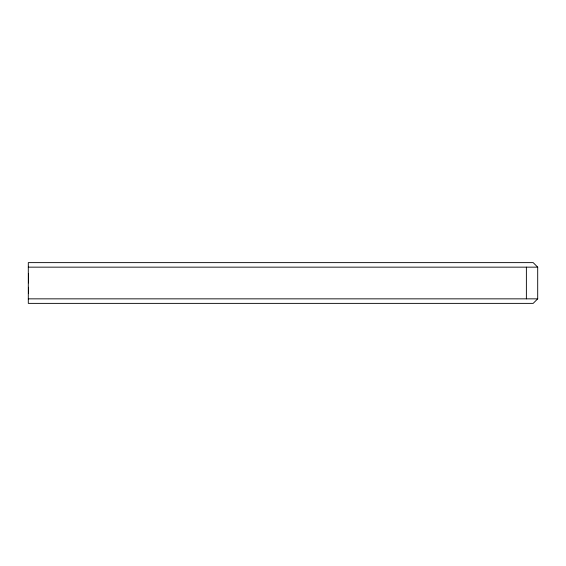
<?xml version="1.0" encoding="UTF-8"?>
<svg xmlns="http://www.w3.org/2000/svg" width="566" height="566" viewBox="0 0 566 566"><rect width="100%" height="100%" fill="white"/><g stroke="black" fill="none" stroke-linecap="round" stroke-linejoin="round"><path stroke-width="0.85" d="M28.562 287.266L28.569 293.485M28.569 273.548L28.569 282.908M537.7 298.848L533.172 303.376L28.3 303.376L28.3 262.624L533.172 262.624L537.7 267.152L537.7 298.848L28.3 298.848M28.3 267.152L537.7 267.152M526.38 267.152L526.38 298.848"/></g></svg>
